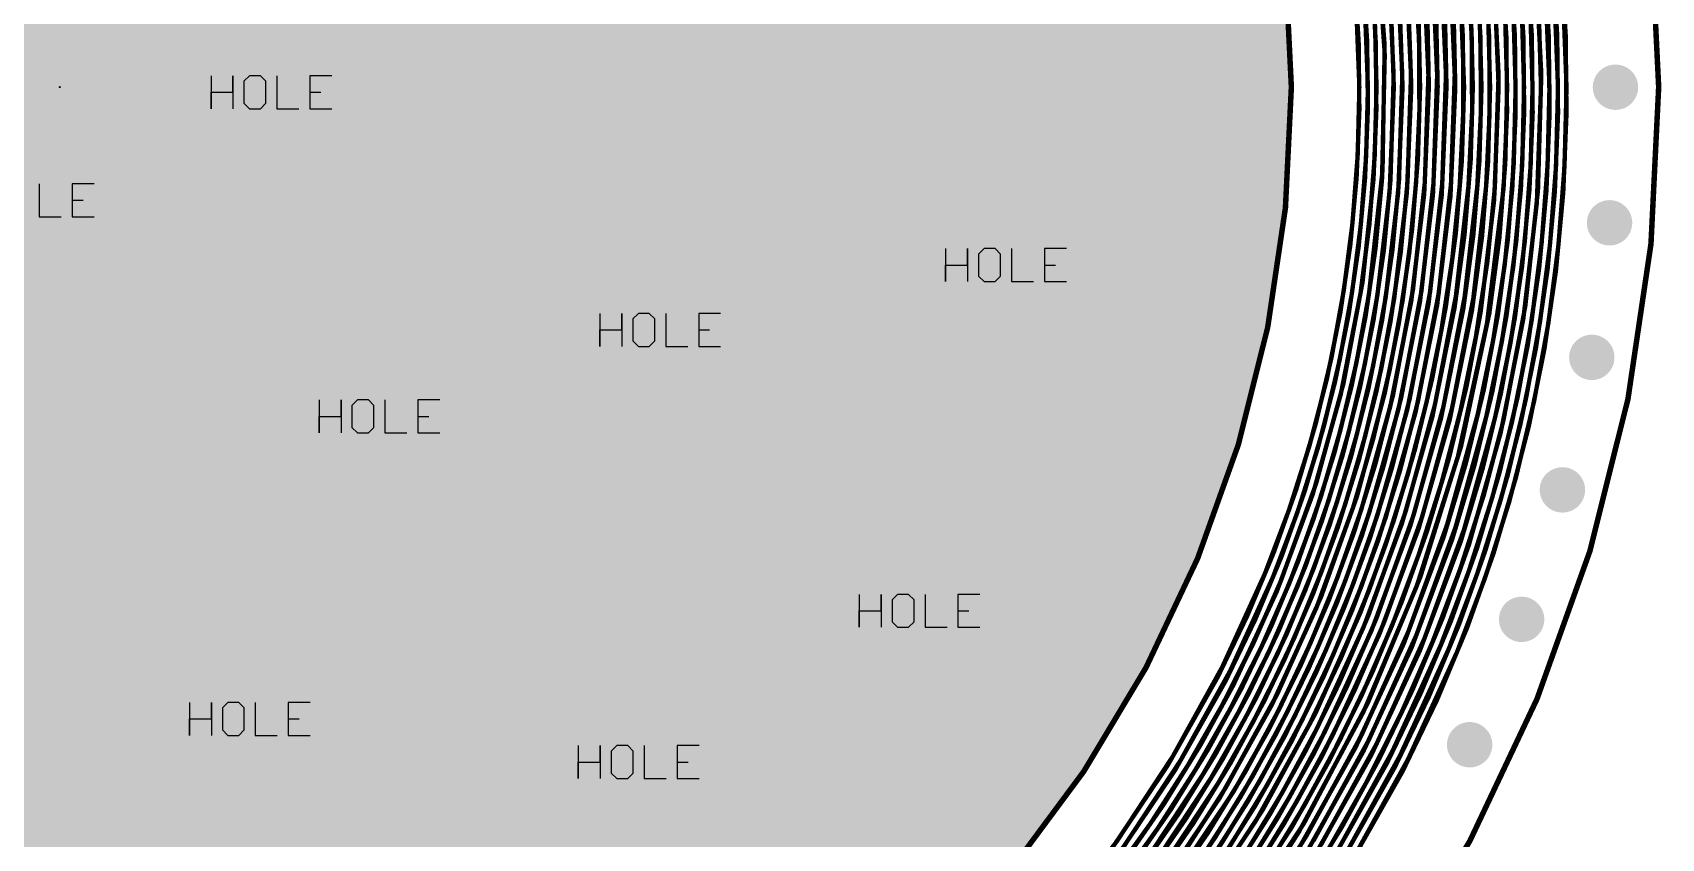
# Model space of a CAD drawing. Header units: millimetres. Extents: x -74 to 74, y -74 to 74.
# Drawn here: x -1.3 to 74.1, y -34.8 to 2.5 of the extents above; entities that cross this region are included whole.
import ezdxf

# ---------------------------------------------------------------- set-up
doc = ezdxf.new("R2010")
doc.units = ezdxf.units.MM
for name, color, linetype in [('BottomLayer', 5, 'Continuous'), ('BottomSolder', 6, 'Continuous'), ('Mechanical1', 6, 'Continuous'), ('MultiLayer', 9, 'Continuous'), ('PadHoleLayer', 156, 'Continuous'), ('TopLayer', 1, 'Continuous'), ('TopSolder', 216, 'Continuous')]:
    doc.layers.add(name, color=color, linetype=linetype)

msp = doc.modelspace()

# ---------------------------------------------------------------- linework, layer by layer
at = {"layer": 'BottomLayer', "const_width": 0.2}
for points in [[(56.533, 23.998, -0.116528), (61.195, -4.284)], [(64.591, 16.099, -0.080555), (66.419, -4.642)], [(60.341, 15.049, -0.077209), (61.982, -4.337)], [(60.736, 15.147, -0.077498), (62.378, -4.363)], [(59.945, 14.951, -0.077011), (61.588, -4.311)], [(68.292, 5.969, -0.080365), (66.816, -15.424)], [(67.902, 5.935, -0.039671), (68.02, -4.757)], [(68.683, 6.004, -0.039076), (68.805, -4.815)], [(69.076, 6.04, -0.03884), (69.195, -4.843)], [(69.47, 6.076, -0.038647), (69.585, -4.871)], [(59.918, 5.239, -0.038823), (60.02, -4.201)], [(60.313, 5.275, -0.038634), (60.411, -4.229)], [(60.71, 5.311, -0.038489), (60.803, -4.257)], [(63.124, 5.528, -0.076932), (61.707, -14.251)], [(63.53, 5.563, -0.077072), (62.091, -14.339)], [(63.937, 5.598, -0.077303), (62.477, -14.426)], [(62.718, 5.493, -0.038451), (62.776, -4.389)], [(64.342, 5.632, -0.077623), (62.865, -14.514)], [(64.747, 5.666, -0.039534), (64.792, -4.525)], [(65.15, 5.7, -0.039873), (65.198, -4.554)], [(65.55, 5.735, -0.040247), (65.605, -4.583)], [(65.946, 5.769, -0.040611), (66.012, -4.612)], [(66.732, 5.835, -0.040727), (66.823, -4.672)], [(67.122, 5.868, -0.040409), (67.225, -4.701)], [(67.512, 5.901, -0.040025), (67.624, -4.729)], [(60.803, -4.257, -0.080655), (56.522, -22.834)], [(60.02, -4.201, -0.04024), (58.638, -13.538)], [(60.411, -4.229, -0.039865), (59.026, -13.628)], [(61.195, -4.284, -0.039227), (59.795, -13.808)], [(61.588, -4.311, -0.038967), (60.178, -13.897)], [(65.198, -4.554, -0.076971), (60.559, -24.472)], [(61.982, -4.337, -0.03875), (60.56, -13.986)], [(65.605, -4.583, -0.077144), (60.926, -24.619)], [(62.378, -4.363, -0.038577), (60.941, -14.075)], [(66.012, -4.612, -0.077408), (61.294, -24.766)], [(62.776, -4.389, -0.038448), (61.324, -14.163)], [(64.792, -4.525, -0.038492), (63.254, -14.602)], [(66.823, -4.672, -0.11656), (57.35, -34.466)], [(66.419, -4.642, -0.039337), (64.83, -14.961)], [(67.225, -4.701, -0.040003), (65.624, -15.145)], [(67.624, -4.729, -0.040385), (66.022, -15.238)], [(68.02, -4.757, -0.040712), (66.419, -15.331)], [(68.805, -4.815, -0.04063), (67.21, -15.516)], [(69.195, -4.843, -0.04027), (67.602, -15.607)], [(69.585, -4.871, -0.039894), (67.99, -15.697)], [(58.638, -13.538, -0.040168), (55.768, -22.527)], [(59.026, -13.628, -0.040545), (56.145, -22.68)], [(61.324, -14.163, -0.080474), (53.961, -32.421)], [(59.795, -13.808, -0.040769), (56.898, -22.987)], [(60.178, -13.897, -0.040484), (57.271, -23.139)], [(60.56, -13.986, -0.040101), (57.643, -23.289)], [(60.941, -14.075, -0.039739), (58.011, -23.439)], [(61.707, -14.251, -0.039129), (58.741, -23.736)], [(62.091, -14.339, -0.038884), (59.105, -23.884)], [(65.624, -15.145, -0.077023), (57.688, -34.667)], [(62.477, -14.426, -0.038683), (59.468, -24.032)], [(62.865, -14.514, -0.038525), (59.831, -24.179)], [(63.254, -14.602, -0.038413), (60.194, -24.326)], [(64.83, -14.961, -0.038422), (61.663, -24.914)], [(66.022, -15.238, -0.077228), (58.027, -34.87)], [(66.419, -15.331, -0.077524), (58.368, -35.073)], [(66.816, -15.424, -0.039445), (63.537, -25.664)], [(67.21, -15.516, -0.039773), (63.916, -25.817)], [(67.602, -15.607, -0.040138), (64.294, -25.971)], [(67.99, -15.697, -0.040517), (64.673, -26.125)], [(55.768, -22.527, -0.077102), (46.035, -38.632)], [(56.145, -22.68, -0.077347), (46.34, -38.886)], [(56.522, -22.834, -0.039278), (52.218, -31.37)], [(56.898, -22.987, -0.039585), (52.567, -31.579)], [(57.271, -23.139, -0.039929), (52.916, -31.789)], [(57.643, -23.289, -0.040308), (53.265, -32)], [(58.011, -23.439, -0.040658), (53.614, -32.21)], [(58.741, -23.736, -0.040688), (54.308, -32.631)], [(59.105, -23.884, -0.040349), (54.653, -32.839)], [(59.468, -24.032, -0.039967), (54.995, -33.045)], [(59.831, -24.179, -0.039618), (55.335, -33.25)], [(60.194, -24.326, -0.080277), (49.751, -41.744)], [(60.559, -24.472, -0.039036), (56.008, -33.657)], [(60.926, -24.619, -0.038807), (56.343, -33.86)], [(61.294, -24.766, -0.038621), (56.678, -34.062)], [(61.663, -24.914, -0.03848), (57.014, -34.264)], [(63.537, -25.664, -0.038459), (58.711, -35.277)], [(63.916, -25.817, -0.076939), (52.774, -44.289)], [(64.294, -25.971, -0.077086), (53.077, -44.542)], [(64.673, -26.125, -0.077324), (53.381, -44.795)], [(52.218, -31.37, -0.038404), (46.645, -39.141)], [(52.567, -31.579, -0.038512), (46.953, -39.397)], [(52.916, -31.789, -0.076993), (40.469, -46.56)], [(53.265, -32, -0.077179), (40.729, -46.858)], [(53.614, -32.21, -0.077457), (40.99, -47.156)], [(53.961, -32.421, -0.039384), (48.193, -40.432)], [(54.308, -32.631, -0.116627), (33.53, -53.668)], [(54.653, -32.839, -0.040061), (48.817, -40.956)], [(54.995, -33.045, -0.040444), (49.129, -41.219)], [(55.335, -33.25, -0.040747), (49.441, -41.482)], [(56.008, -33.657, -0.040581), (50.06, -42.005)], [(56.343, -33.86, -0.040209), (50.367, -42.263)], [(57.014, -34.264, -0.080617), (43.649, -50.209)], [(56.678, -34.062, -0.039838), (50.672, -42.52)], [(57.35, -34.466, -0.039205), (51.275, -43.029)], [(57.688, -34.667, -0.038949), (51.575, -43.282)]]:
    msp.add_lwpolyline(points, format="xyb", dxfattribs=at)
at = {"layer": 'BottomLayer'}
for points, const_width in [([(71.5, -0.006, 1), (72.5, -0.006, 1)], 1), ([(59.97, -4.201, 1), (60.07, -4.201, 1)], 0.1), ([(59.97, -4.201, 1), (60.07, -4.201, 1)], 0.1), ([(60.361, -4.229, 1), (60.461, -4.229, 1)], 0.1), ([(60.361, -4.229, 1), (60.461, -4.229, 1)], 0.1), ([(60.753, -4.257, 1), (60.853, -4.257, 1)], 0.1), ([(60.753, -4.257, 1), (60.853, -4.257, 1)], 0.1), ([(61.145, -4.284, 1), (61.245, -4.284, 1)], 0.1), ([(61.145, -4.284, 1), (61.245, -4.284, 1)], 0.1), ([(61.538, -4.311, 1), (61.638, -4.311, 1)], 0.1), ([(61.538, -4.311, 1), (61.638, -4.311, 1)], 0.1), ([(61.932, -4.337, 1), (62.032, -4.337, 1)], 0.1), ([(61.932, -4.337, 1), (62.032, -4.337, 1)], 0.1), ([(62.328, -4.363, 1), (62.428, -4.363, 1)], 0.1), ([(62.328, -4.363, 1), (62.428, -4.363, 1)], 0.1), ([(62.726, -4.389, 1), (62.826, -4.389, 1)], 0.1), ([(62.726, -4.389, 1), (62.826, -4.389, 1)], 0.1), ([(64.742, -4.525, 1), (64.842, -4.525, 1)], 0.1), ([(64.742, -4.525, 1), (64.842, -4.525, 1)], 0.1), ([(65.148, -4.554, 1), (65.248, -4.554, 1)], 0.1), ([(65.148, -4.554, 1), (65.248, -4.554, 1)], 0.1), ([(65.555, -4.583, 1), (65.655, -4.583, 1)], 0.1), ([(65.555, -4.583, 1), (65.655, -4.583, 1)], 0.1), ([(65.962, -4.612, 1), (66.062, -4.612, 1)], 0.1), ([(65.962, -4.612, 1), (66.062, -4.612, 1)], 0.1), ([(66.369, -4.642, 1), (66.469, -4.642, 1)], 0.1), ([(66.369, -4.642, 1), (66.469, -4.642, 1)], 0.1), ([(66.773, -4.672, 1), (66.873, -4.672, 1)], 0.1), ([(66.773, -4.672, 1), (66.873, -4.672, 1)], 0.1), ([(67.175, -4.701, 1), (67.275, -4.701, 1)], 0.1), ([(67.175, -4.701, 1), (67.275, -4.701, 1)], 0.1), ([(67.574, -4.729, 1), (67.674, -4.729, 1)], 0.1), ([(67.574, -4.729, 1), (67.674, -4.729, 1)], 0.1), ([(67.97, -4.757, 1), (68.07, -4.757, 1)], 0.1), ([(67.97, -4.757, 1), (68.07, -4.757, 1)], 0.1), ([(68.755, -4.815, 1), (68.855, -4.815, 1)], 0.1), ([(68.755, -4.815, 1), (68.855, -4.815, 1)], 0.1), ([(69.145, -4.843, 1), (69.245, -4.843, 1)], 0.1), ([(69.145, -4.843, 1), (69.245, -4.843, 1)], 0.1), ([(69.535, -4.871, 1), (69.635, -4.871, 1)], 0.1), ([(69.535, -4.871, 1), (69.635, -4.871, 1)], 0.1), ([(71.226, -6.281, 1), (72.226, -6.281, 1)], 1), ([(70.405, -12.508, 1), (71.405, -12.508, 1)], 1), ([(58.588, -13.538, 1), (58.688, -13.538, 1)], 0.1), ([(58.588, -13.538, 1), (58.688, -13.538, 1)], 0.1), ([(58.976, -13.628, 1), (59.076, -13.628, 1)], 0.1), ([(58.976, -13.628, 1), (59.076, -13.628, 1)], 0.1), ([(59.745, -13.808, 1), (59.845, -13.808, 1)], 0.1), ([(59.745, -13.808, 1), (59.845, -13.808, 1)], 0.1), ([(60.128, -13.897, 1), (60.228, -13.897, 1)], 0.1), ([(60.128, -13.897, 1), (60.228, -13.897, 1)], 0.1), ([(60.51, -13.986, 1), (60.61, -13.986, 1)], 0.1), ([(60.51, -13.986, 1), (60.61, -13.986, 1)], 0.1), ([(60.891, -14.075, 1), (60.991, -14.075, 1)], 0.1), ([(60.891, -14.075, 1), (60.991, -14.075, 1)], 0.1), ([(61.274, -14.163, 1), (61.374, -14.163, 1)], 0.1), ([(61.274, -14.163, 1), (61.374, -14.163, 1)], 0.1), ([(61.657, -14.251, 1), (61.757, -14.251, 1)], 0.1), ([(61.657, -14.251, 1), (61.757, -14.251, 1)], 0.1), ([(62.041, -14.339, 1), (62.141, -14.339, 1)], 0.1), ([(62.041, -14.339, 1), (62.141, -14.339, 1)], 0.1), ([(62.427, -14.426, 1), (62.527, -14.426, 1)], 0.1), ([(62.427, -14.426, 1), (62.527, -14.426, 1)], 0.1), ([(62.815, -14.514, 1), (62.915, -14.514, 1)], 0.1), ([(62.815, -14.514, 1), (62.915, -14.514, 1)], 0.1), ([(63.204, -14.602, 1), (63.304, -14.602, 1)], 0.1), ([(63.204, -14.602, 1), (63.304, -14.602, 1)], 0.1), ([(64.78, -14.961, 1), (64.88, -14.961, 1)], 0.1), ([(64.78, -14.961, 1), (64.88, -14.961, 1)], 0.1), ([(65.574, -15.145, 1), (65.674, -15.145, 1)], 0.1), ([(65.574, -15.145, 1), (65.674, -15.145, 1)], 0.1), ([(65.972, -15.238, 1), (66.072, -15.238, 1)], 0.1), ([(65.972, -15.238, 1), (66.072, -15.238, 1)], 0.1), ([(66.369, -15.331, 1), (66.469, -15.331, 1)], 0.1), ([(66.369, -15.331, 1), (66.469, -15.331, 1)], 0.1), ([(66.766, -15.424, 1), (66.866, -15.424, 1)], 0.1), ([(66.766, -15.424, 1), (66.866, -15.424, 1)], 0.1), ([(67.16, -15.516, 1), (67.26, -15.516, 1)], 0.1), ([(67.16, -15.516, 1), (67.26, -15.516, 1)], 0.1), ([(67.552, -15.607, 1), (67.652, -15.607, 1)], 0.1), ([(67.552, -15.607, 1), (67.652, -15.607, 1)], 0.1), ([(67.94, -15.697, 1), (68.04, -15.697, 1)], 0.1), ([(67.94, -15.697, 1), (68.04, -15.697, 1)], 0.1), ([(69.045, -18.64, 1), (70.045, -18.64, 1)], 1), ([(55.718, -22.527, 1), (55.818, -22.527, 1)], 0.1), ([(55.718, -22.527, 1), (55.818, -22.527, 1)], 0.1), ([(56.095, -22.68, 1), (56.195, -22.68, 1)], 0.1), ([(56.095, -22.68, 1), (56.195, -22.68, 1)], 0.1), ([(56.472, -22.834, 1), (56.572, -22.834, 1)], 0.1), ([(56.472, -22.834, 1), (56.572, -22.834, 1)], 0.1), ([(56.848, -22.987, 1), (56.948, -22.987, 1)], 0.1), ([(56.848, -22.987, 1), (56.948, -22.987, 1)], 0.1), ([(57.221, -23.139, 1), (57.321, -23.139, 1)], 0.1), ([(57.221, -23.139, 1), (57.321, -23.139, 1)], 0.1), ([(57.593, -23.289, 1), (57.693, -23.289, 1)], 0.1), ([(57.593, -23.289, 1), (57.693, -23.289, 1)], 0.1), ([(57.961, -23.439, 1), (58.061, -23.439, 1)], 0.1), ([(57.961, -23.439, 1), (58.061, -23.439, 1)], 0.1), ([(58.691, -23.736, 1), (58.791, -23.736, 1)], 0.1), ([(58.691, -23.736, 1), (58.791, -23.736, 1)], 0.1), ([(59.055, -23.884, 1), (59.155, -23.884, 1)], 0.1), ([(59.055, -23.884, 1), (59.155, -23.884, 1)], 0.1), ([(59.418, -24.032, 1), (59.518, -24.032, 1)], 0.1), ([(59.418, -24.032, 1), (59.518, -24.032, 1)], 0.1), ([(59.781, -24.179, 1), (59.881, -24.179, 1)], 0.1), ([(59.781, -24.179, 1), (59.881, -24.179, 1)], 0.1), ([(67.156, -24.631, 1), (68.156, -24.631, 1)], 1), ([(60.144, -24.326, 1), (60.244, -24.326, 1)], 0.1), ([(60.144, -24.326, 1), (60.244, -24.326, 1)], 0.1), ([(60.509, -24.472, 1), (60.609, -24.472, 1)], 0.1), ([(60.509, -24.472, 1), (60.609, -24.472, 1)], 0.1), ([(60.876, -24.619, 1), (60.976, -24.619, 1)], 0.1), ([(60.876, -24.619, 1), (60.976, -24.619, 1)], 0.1), ([(61.244, -24.766, 1), (61.344, -24.766, 1)], 0.1), ([(61.244, -24.766, 1), (61.344, -24.766, 1)], 0.1), ([(61.613, -24.914, 1), (61.713, -24.914, 1)], 0.1), ([(61.613, -24.914, 1), (61.713, -24.914, 1)], 0.1), ([(63.487, -25.664, 1), (63.587, -25.664, 1)], 0.1), ([(63.487, -25.664, 1), (63.587, -25.664, 1)], 0.1), ([(63.866, -25.817, 1), (63.966, -25.817, 1)], 0.1), ([(63.866, -25.817, 1), (63.966, -25.817, 1)], 0.1), ([(64.244, -25.971, 1), (64.344, -25.971, 1)], 0.1), ([(64.244, -25.971, 1), (64.344, -25.971, 1)], 0.1), ([(64.623, -26.125, 1), (64.723, -26.125, 1)], 0.1), ([(64.623, -26.125, 1), (64.723, -26.125, 1)], 0.1), ([(64.752, -30.434, 1), (65.752, -30.434, 1)], 1), ([(52.168, -31.37, 1), (52.268, -31.37, 1)], 0.1), ([(52.168, -31.37, 1), (52.268, -31.37, 1)], 0.1), ([(52.517, -31.579, 1), (52.617, -31.579, 1)], 0.1), ([(52.517, -31.579, 1), (52.617, -31.579, 1)], 0.1), ([(52.866, -31.789, 1), (52.966, -31.789, 1)], 0.1), ([(52.866, -31.789, 1), (52.966, -31.789, 1)], 0.1), ([(53.215, -32, 1), (53.315, -32, 1)], 0.1), ([(53.215, -32, 1), (53.315, -32, 1)], 0.1), ([(53.564, -32.21, 1), (53.664, -32.21, 1)], 0.1), ([(53.564, -32.21, 1), (53.664, -32.21, 1)], 0.1), ([(53.911, -32.421, 1), (54.011, -32.421, 1)], 0.1), ([(53.911, -32.421, 1), (54.011, -32.421, 1)], 0.1), ([(54.258, -32.631, 1), (54.358, -32.631, 1)], 0.1), ([(54.258, -32.631, 1), (54.358, -32.631, 1)], 0.1), ([(54.603, -32.839, 1), (54.703, -32.839, 1)], 0.1), ([(54.603, -32.839, 1), (54.703, -32.839, 1)], 0.1), ([(54.945, -33.045, 1), (55.045, -33.045, 1)], 0.1), ([(54.945, -33.045, 1), (55.045, -33.045, 1)], 0.1), ([(55.285, -33.25, 1), (55.385, -33.25, 1)], 0.1), ([(55.285, -33.25, 1), (55.385, -33.25, 1)], 0.1), ([(55.958, -33.657, 1), (56.058, -33.657, 1)], 0.1), ([(55.958, -33.657, 1), (56.058, -33.657, 1)], 0.1), ([(56.293, -33.86, 1), (56.393, -33.86, 1)], 0.1), ([(56.293, -33.86, 1), (56.393, -33.86, 1)], 0.1), ([(56.628, -34.062, 1), (56.728, -34.062, 1)], 0.1), ([(56.628, -34.062, 1), (56.728, -34.062, 1)], 0.1), ([(56.964, -34.264, 1), (57.064, -34.264, 1)], 0.1), ([(56.964, -34.264, 1), (57.064, -34.264, 1)], 0.1), ([(57.3, -34.466, 1), (57.4, -34.466, 1)], 0.1), ([(57.3, -34.466, 1), (57.4, -34.466, 1)], 0.1), ([(57.638, -34.667, 1), (57.738, -34.667, 1)], 0.1), ([(57.638, -34.667, 1), (57.738, -34.667, 1)], 0.1)]:
    msp.add_lwpolyline(points, format="xyb", close=True, dxfattribs=dict(at, const_width=const_width))
at = {"layer": 'BottomSolder'}
for points, const_width in [([(71.475, -0.006, 1), (72.525, -0.006, 1)], 1.05), ([(-0.025, 0, 1), (0.025, 0, 1)], 0.05), ([(71.201, -6.281, 1), (72.251, -6.281, 1)], 1.05), ([(70.38, -12.508, 1), (71.43, -12.508, 1)], 1.05), ([(69.02, -18.64, 1), (70.07, -18.64, 1)], 1.05), ([(67.131, -24.631, 1), (68.181, -24.631, 1)], 1.05), ([(64.727, -30.434, 1), (65.777, -30.434, 1)], 1.05)]:
    msp.add_lwpolyline(points, format="xyb", close=True, dxfattribs=dict(at, const_width=const_width))
at = {"layer": 'Mechanical1'}
for p, q in [((7, 0.524), (7, -1)), ((8.016, -0.238), (8.016, 0.524)), ((8.016, 0.524), (8.016, -1)), ((8.777, 0.524), (8.524, 0.27)), ((8.524, 0.27), (8.524, -0.746)), ((9.285, 0.524), (8.777, 0.524)), ((9.539, 0.27), (9.285, 0.524)), ((9.539, -0.746), (9.539, 0.27)), ((10.047, 0.524), (10.047, -1)), ((12.586, 0.524), (11.571, 0.524)), ((11.571, 0.524), (11.571, -1)), ((7, -1), (7, -0.238)), ((7, -0.238), (8.016, -0.238)), ((8.524, -0.746), (8.777, -1)), ((9.285, -1), (9.539, -0.746)), ((11.571, -0.238), (12.078, -0.238)), ((8.777, -1), (9.285, -1)), ((10.047, -1), (11.063, -1)), ((11.571, -1), (12.586, -1)), ((-0.953, -4.476), (-0.953, -6)), ((1.586, -4.476), (0.571, -4.476)), ((0.571, -4.476), (0.571, -6)), ((0.571, -5.238), (1.078, -5.238)), ((-0.953, -6), (0.063, -6)), ((0.571, -6), (1.586, -6)), ((41, -7.476), (41, -9)), ((42.016, -8.238), (42.016, -7.476)), ((42.016, -7.476), (42.016, -9)), ((42.777, -7.476), (42.524, -7.73)), ((43.285, -7.476), (42.777, -7.476)), ((43.539, -7.73), (43.285, -7.476)), ((44.047, -7.476), (44.047, -9)), ((46.586, -7.476), (45.571, -7.476)), ((45.571, -7.476), (45.571, -9)), ((41, -9), (41, -8.238)), ((41, -8.238), (42.016, -8.238)), ((42.524, -7.73), (42.524, -8.746)), ((43.539, -8.746), (43.539, -7.73)), ((45.571, -8.238), (46.078, -8.238)), ((42.524, -8.746), (42.777, -9)), ((42.777, -9), (43.285, -9)), ((43.285, -9), (43.539, -8.746)), ((44.047, -9), (45.063, -9)), ((45.571, -9), (46.586, -9)), ((25, -10.476), (25, -12)), ((26.016, -11.238), (26.016, -10.476)), ((26.016, -10.476), (26.016, -12)), ((26.777, -10.476), (26.524, -10.73)), ((27.285, -10.476), (26.777, -10.476)), ((27.539, -10.73), (27.285, -10.476)), ((28.047, -10.476), (28.047, -12)), ((30.586, -10.476), (29.571, -10.476)), ((29.571, -10.476), (29.571, -12)), ((25, -12), (25, -11.238)), ((25, -11.238), (26.016, -11.238)), ((26.524, -10.73), (26.524, -11.746)), ((27.539, -11.746), (27.539, -10.73)), ((29.571, -11.238), (30.078, -11.238)), ((26.524, -11.746), (26.777, -12)), ((26.777, -12), (27.285, -12)), ((27.285, -12), (27.539, -11.746)), ((28.047, -12), (29.063, -12)), ((29.571, -12), (30.586, -12)), ((12, -14.476), (12, -16)), ((13.016, -15.238), (13.016, -14.476)), ((13.016, -14.476), (13.016, -16)), ((13.777, -14.476), (13.524, -14.73)), ((13.524, -14.73), (13.524, -15.746)), ((14.285, -14.476), (13.777, -14.476)), ((14.539, -14.73), (14.285, -14.476)), ((14.539, -15.746), (14.539, -14.73)), ((15.047, -14.476), (15.047, -16)), ((17.586, -14.476), (16.571, -14.476)), ((16.571, -14.476), (16.571, -16)), ((12, -16), (12, -15.238)), ((12, -15.238), (13.016, -15.238)), ((13.524, -15.746), (13.777, -16)), ((14.285, -16), (14.539, -15.746)), ((16.571, -15.238), (17.078, -15.238)), ((13.777, -16), (14.285, -16)), ((15.047, -16), (16.063, -16)), ((16.571, -16), (17.586, -16)), ((37, -23.476), (37, -25)), ((38.016, -24.238), (38.016, -23.476)), ((38.016, -23.476), (38.016, -25)), ((38.777, -23.476), (38.524, -23.73)), ((38.524, -23.73), (38.524, -24.746)), ((39.285, -23.476), (38.777, -23.476)), ((39.539, -23.73), (39.285, -23.476)), ((39.539, -24.746), (39.539, -23.73)), ((40.047, -23.476), (40.047, -25)), ((42.586, -23.476), (41.571, -23.476)), ((41.571, -23.476), (41.571, -25)), ((37, -25), (37, -24.238)), ((37, -24.238), (38.016, -24.238)), ((38.524, -24.746), (38.777, -25)), ((39.285, -25), (39.539, -24.746)), ((41.571, -24.238), (42.078, -24.238)), ((38.777, -25), (39.285, -25)), ((40.047, -25), (41.063, -25)), ((41.571, -25), (42.586, -25)), ((6, -28.476), (6, -30)), ((7.016, -29.238), (7.016, -28.476)), ((7.016, -28.476), (7.016, -30)), ((7.777, -28.476), (7.524, -28.73)), ((8.285, -28.476), (7.777, -28.476)), ((8.539, -28.73), (8.285, -28.476)), ((9.047, -28.476), (9.047, -30)), ((11.586, -28.476), (10.571, -28.476)), ((10.571, -28.476), (10.571, -30)), ((6, -30), (6, -29.238)), ((6, -29.238), (7.016, -29.238)), ((7.524, -28.73), (7.524, -29.746)), ((8.539, -29.746), (8.539, -28.73)), ((10.571, -29.238), (11.078, -29.238)), ((7.524, -29.746), (7.777, -30)), ((7.777, -30), (8.285, -30)), ((8.285, -30), (8.539, -29.746)), ((9.047, -30), (10.063, -30)), ((10.571, -30), (11.586, -30)), ((24, -30.476), (24, -32)), ((25.016, -31.238), (25.016, -30.476)), ((25.016, -30.476), (25.016, -32)), ((25.777, -30.476), (25.524, -30.73)), ((25.524, -30.73), (25.524, -31.746)), ((26.285, -30.476), (25.777, -30.476)), ((26.539, -30.73), (26.285, -30.476)), ((26.539, -31.746), (26.539, -30.73)), ((27.047, -30.476), (27.047, -32)), ((29.586, -30.476), (28.571, -30.476)), ((28.571, -30.476), (28.571, -32)), ((24, -32), (24, -31.238)), ((24, -31.238), (25.016, -31.238)), ((28.571, -31.238), (29.078, -31.238)), ((25.524, -31.746), (25.777, -32)), ((25.777, -32), (26.285, -32)), ((26.285, -32), (26.539, -31.746)), ((27.047, -32), (28.063, -32)), ((28.571, -32), (29.586, -32))]:
    msp.add_line(p, q, dxfattribs=at)
for points, const_width in [([(74, 0, 1), (-74, 0, 1)], 0.254), ([(57, 0, 1), (-57, 0, 1)], 0.254), ([(56.937, 0, 1), (57.064, 0, 1)], 0.127), ([(73.936, 0, 1), (74.063, 0, 1)], 0.127)]:
    msp.add_lwpolyline(points, format="xyb", close=True, dxfattribs=dict(at, const_width=const_width))
at = {"layer": 'MultiLayer', "const_width": 1}
for points in [[(71.5, -0.006, 1), (72.5, -0.006, 1)], [(71.226, -6.281, 1), (72.226, -6.281, 1)], [(70.405, -12.508, 1), (71.405, -12.508, 1)], [(69.045, -18.64, 1), (70.045, -18.64, 1)], [(67.156, -24.631, 1), (68.156, -24.631, 1)], [(64.752, -30.434, 1), (65.752, -30.434, 1)]]:
    msp.add_lwpolyline(points, format="xyb", close=True, dxfattribs=at)
at = {"layer": 'PadHoleLayer'}
for points, const_width in [([(-28.5, 0, 1), (28.5, 0, 1)], 57), ([(71.75, -0.006, 1), (72.25, -0.006, 1)], 0.5), ([(71.476, -6.281, 1), (71.976, -6.281, 1)], 0.5), ([(70.655, -12.508, 1), (71.155, -12.508, 1)], 0.5), ([(69.295, -18.64, 1), (69.795, -18.64, 1)], 0.5), ([(67.406, -24.631, 1), (67.906, -24.631, 1)], 0.5), ([(65.002, -30.434, 1), (65.502, -30.434, 1)], 0.5)]:
    msp.add_lwpolyline(points, format="xyb", close=True, dxfattribs=dict(at, const_width=const_width))
at = {"layer": 'TopLayer', "const_width": 0.2}
for points in [[(65.606, 21.323, -0.076953), (68.945, -0.005)], [(65.995, 21.448, -0.077111), (69.339, -0.004)], [(66.384, 21.574, -0.07736), (69.735, -0.002)], [(61.795, 20.073, -0.080205), (64.995, 0.001)], [(58.41, 18.98, -0.116528), (60.589, -9.601)], [(57.249, 18.606, -0.077128), (60.147, -0.003)], [(57.637, 18.731, -0.077384), (60.543, -0.002)], [(66.135, 10.47, -0.039171), (66.986, -0.003)], [(66.524, 10.532, -0.03892), (67.378, -0.004)], [(66.914, 10.595, -0.038711), (67.769, -0.005)], [(67.306, 10.659, -0.038547), (68.161, -0.006)], [(67.7, 10.723, -0.038427), (68.552, -0.006)], [(61.423, 9.733, -0.077209), (61.368, -9.723)], [(61.825, 9.795, -0.077498), (61.761, -9.783)], [(62.227, 9.858, -0.039422), (62.958, 0.005)], [(62.627, 9.92, -0.039747), (63.365, 0.005)], [(63.024, 9.982, -0.040108), (63.773, 0.005)], [(63.419, 10.044, -0.04049), (64.181, 0.004)], [(63.81, 10.105, -0.040772), (64.588, 0.003)], [(64.587, 10.226, -0.040539), (65.399, 0)], [(64.974, 10.286, -0.040161), (65.8, 0)], [(65.361, 10.347, -0.039794), (66.198, -0.001)], [(65.748, 10.408, -0.080555), (65.761, -10.413)], [(60.215, 9.542, -0.038415), (60.942, 0)], [(61.02, 9.67, -0.077011), (60.978, -9.662)], [(60.147, -0.003, -0.038823), (59.426, -9.416)], [(60.543, -0.002, -0.038634), (59.813, -9.478)], [(60.942, 0, -0.038489), (60.2, -9.54)], [(63.365, 0.005, -0.076932), (60.23, -19.575)], [(63.773, 0.005, -0.077072), (60.605, -19.696)], [(64.181, 0.004, -0.077303), (60.982, -19.817)], [(64.588, 0.003, -0.077623), (61.36, -19.938)], [(62.958, 0.005, -0.038451), (62.155, -9.844)], [(64.995, 0.001, -0.039534), (64.151, -10.155)], [(65.399, 0, -0.039873), (64.553, -10.219)], [(65.8, 0, -0.040247), (64.956, -10.283)], [(68.552, -0.006, -0.080365), (65.217, -21.188)], [(66.198, -0.001, -0.040611), (65.359, -10.348)], [(66.986, -0.003, -0.040727), (66.162, -10.478)], [(67.378, -0.004, -0.040409), (66.56, -10.542)], [(67.769, -0.005, -0.040025), (66.955, -10.605)], [(68.161, -0.006, -0.039671), (67.347, -10.668)], [(68.945, -0.005, -0.039076), (68.123, -10.793)], [(69.339, -0.004, -0.03884), (68.51, -10.856)], [(69.735, -0.002, -0.038647), (68.896, -10.918)], [(60.2, -9.54, -0.080655), (54.317, -27.673)], [(59.426, -9.416, -0.04024), (57.235, -18.597)], [(59.813, -9.478, -0.039865), (57.614, -18.72)], [(60.589, -9.601, -0.039227), (58.364, -18.966)], [(60.978, -9.662, -0.038967), (58.738, -19.089)], [(61.368, -9.723, -0.03875), (59.11, -19.211)], [(61.761, -9.783, -0.038577), (59.483, -19.333)], [(62.155, -9.844, -0.038448), (59.856, -19.454)], [(66.162, -10.478, -0.11656), (54.128, -39.333)], [(64.553, -10.219, -0.076971), (58.196, -29.657)], [(64.956, -10.283, -0.077144), (58.548, -29.836)], [(65.359, -10.348, -0.077408), (58.902, -30.014)], [(64.151, -10.155, -0.038492), (61.741, -20.06)], [(65.761, -10.413, -0.039337), (63.279, -20.555)], [(66.56, -10.542, -0.040003), (64.055, -20.807)], [(66.955, -10.605, -0.040385), (64.443, -20.934)], [(67.347, -10.668, -0.040712), (64.83, -21.061)], [(68.123, -10.793, -0.04063), (65.602, -21.315)], [(68.51, -10.856, -0.04027), (65.984, -21.44)], [(68.896, -10.918, -0.039894), (66.363, -21.563)], [(57.235, -18.597, -0.040168), (53.592, -27.302)], [(57.614, -18.72, -0.040545), (53.955, -27.487)], [(59.856, -19.454, -0.080474), (50.93, -37.001)], [(58.364, -18.966, -0.040769), (54.678, -27.858)], [(58.738, -19.089, -0.040484), (55.037, -28.042)], [(59.11, -19.211, -0.040101), (55.394, -28.225)], [(59.483, -19.333, -0.039739), (55.748, -28.406)], [(60.23, -19.575, -0.039129), (56.449, -28.766)], [(60.605, -19.696, -0.038884), (56.798, -28.945)], [(60.982, -19.817, -0.038683), (57.147, -29.123)], [(61.36, -19.938, -0.038525), (57.496, -29.302)], [(61.741, -20.06, -0.038413), (57.845, -29.479)], [(64.055, -20.807, -0.077023), (54.447, -39.563)], [(64.443, -20.934, -0.077228), (54.768, -39.795)], [(64.83, -21.061, -0.077524), (55.09, -40.027)], [(63.279, -20.555, -0.038422), (59.257, -30.193)], [(65.217, -21.188, -0.039445), (61.059, -31.104)], [(65.602, -21.315, -0.039773), (61.422, -31.29)], [(65.984, -21.44, -0.040138), (61.786, -31.476)], [(66.363, -21.563, -0.040517), (62.15, -31.662)], [(53.592, -27.302, -0.077102), (42.493, -42.498)], [(53.955, -27.487, -0.077347), (42.774, -42.777)], [(54.317, -27.673, -0.039278), (49.285, -35.801)], [(54.678, -27.858, -0.039585), (49.614, -36.04)], [(55.037, -28.042, -0.039929), (49.944, -36.28)], [(55.394, -28.225, -0.040308), (50.273, -36.52)], [(55.748, -28.406, -0.040658), (50.602, -36.761)], [(57.845, -29.479, -0.080277), (45.923, -45.921)], [(56.449, -28.766, -0.040688), (51.257, -37.24)], [(56.798, -28.945, -0.040349), (51.583, -37.477)], [(57.147, -29.123, -0.039967), (51.906, -37.712)], [(57.496, -29.302, -0.039618), (52.226, -37.946)], [(58.196, -29.657, -0.039036), (52.861, -38.41)], [(58.548, -29.836, -0.038807), (53.178, -38.642)], [(58.902, -30.014, -0.038621), (53.494, -38.872)], [(59.257, -30.193, -0.03848), (53.811, -39.102)], [(61.422, -31.29, -0.076939), (48.713, -48.72)], [(61.786, -31.476, -0.077086), (48.993, -48.998)], [(62.15, -31.662, -0.077324), (49.273, -49.277)], [(61.059, -31.104, -0.038459), (55.413, -40.26)]]:
    msp.add_lwpolyline(points, format="xyb", dxfattribs=at)
at = {"layer": 'TopLayer'}
for points, const_width in [([(71.5, -0.006, 1), (72.5, -0.006, 1)], 1), ([(60.097, -0.003, 1), (60.197, -0.003, 1)], 0.1), ([(60.097, -0.003, 1), (60.197, -0.003, 1)], 0.1), ([(60.493, -0.002, 1), (60.593, -0.002, 1)], 0.1), ([(60.493, -0.002, 1), (60.593, -0.002, 1)], 0.1), ([(60.892, 0, 1), (60.992, 0, 1)], 0.1), ([(60.892, 0, 1), (60.992, 0, 1)], 0.1), ([(62.908, 0.005, 1), (63.008, 0.005, 1)], 0.1), ([(62.908, 0.005, 1), (63.008, 0.005, 1)], 0.1), ([(63.315, 0.005, 1), (63.415, 0.005, 1)], 0.1), ([(63.315, 0.005, 1), (63.415, 0.005, 1)], 0.1), ([(63.723, 0.005, 1), (63.823, 0.005, 1)], 0.1), ([(63.723, 0.005, 1), (63.823, 0.005, 1)], 0.1), ([(64.131, 0.004, 1), (64.231, 0.004, 1)], 0.1), ([(64.131, 0.004, 1), (64.231, 0.004, 1)], 0.1), ([(64.538, 0.003, 1), (64.638, 0.003, 1)], 0.1), ([(64.538, 0.003, 1), (64.638, 0.003, 1)], 0.1), ([(64.945, 0.001, 1), (65.045, 0.001, 1)], 0.1), ([(64.945, 0.001, 1), (65.045, 0.001, 1)], 0.1), ([(65.349, 0, 1), (65.449, 0, 1)], 0.1), ([(65.349, 0, 1), (65.449, 0, 1)], 0.1), ([(65.75, 0, 1), (65.85, 0, 1)], 0.1), ([(65.75, 0, 1), (65.85, 0, 1)], 0.1), ([(66.148, -0.001, 1), (66.248, -0.001, 1)], 0.1), ([(66.148, -0.001, 1), (66.248, -0.001, 1)], 0.1), ([(66.936, -0.003, 1), (67.036, -0.003, 1)], 0.1), ([(66.936, -0.003, 1), (67.036, -0.003, 1)], 0.1), ([(67.328, -0.004, 1), (67.428, -0.004, 1)], 0.1), ([(67.328, -0.004, 1), (67.428, -0.004, 1)], 0.1), ([(67.719, -0.005, 1), (67.819, -0.005, 1)], 0.1), ([(67.719, -0.005, 1), (67.819, -0.005, 1)], 0.1), ([(68.111, -0.006, 1), (68.211, -0.006, 1)], 0.1), ([(68.111, -0.006, 1), (68.211, -0.006, 1)], 0.1), ([(68.502, -0.006, 1), (68.602, -0.006, 1)], 0.1), ([(68.502, -0.006, 1), (68.602, -0.006, 1)], 0.1), ([(68.895, -0.005, 1), (68.995, -0.005, 1)], 0.1), ([(68.895, -0.005, 1), (68.995, -0.005, 1)], 0.1), ([(69.289, -0.004, 1), (69.389, -0.004, 1)], 0.1), ([(69.289, -0.004, 1), (69.389, -0.004, 1)], 0.1), ([(69.685, -0.002, 1), (69.785, -0.002, 1)], 0.1), ([(69.685, -0.002, 1), (69.785, -0.002, 1)], 0.1), ([(71.226, -6.281, 1), (72.226, -6.281, 1)], 1), ([(59.376, -9.416, 1), (59.476, -9.416, 1)], 0.1), ([(59.376, -9.416, 1), (59.476, -9.416, 1)], 0.1), ([(59.763, -9.478, 1), (59.863, -9.478, 1)], 0.1), ([(59.763, -9.478, 1), (59.863, -9.478, 1)], 0.1), ([(60.15, -9.54, 1), (60.25, -9.54, 1)], 0.1), ([(60.15, -9.54, 1), (60.25, -9.54, 1)], 0.1), ([(60.539, -9.601, 1), (60.639, -9.601, 1)], 0.1), ([(60.539, -9.601, 1), (60.639, -9.601, 1)], 0.1), ([(60.928, -9.662, 1), (61.028, -9.662, 1)], 0.1), ([(60.928, -9.662, 1), (61.028, -9.662, 1)], 0.1), ([(61.318, -9.723, 1), (61.418, -9.723, 1)], 0.1), ([(61.318, -9.723, 1), (61.418, -9.723, 1)], 0.1), ([(61.711, -9.783, 1), (61.811, -9.783, 1)], 0.1), ([(61.711, -9.783, 1), (61.811, -9.783, 1)], 0.1), ([(62.105, -9.844, 1), (62.205, -9.844, 1)], 0.1), ([(62.105, -9.844, 1), (62.205, -9.844, 1)], 0.1), ([(64.101, -10.155, 1), (64.201, -10.155, 1)], 0.1), ([(64.101, -10.155, 1), (64.201, -10.155, 1)], 0.1), ([(64.503, -10.219, 1), (64.603, -10.219, 1)], 0.1), ([(64.503, -10.219, 1), (64.603, -10.219, 1)], 0.1), ([(64.906, -10.283, 1), (65.006, -10.283, 1)], 0.1), ([(64.906, -10.283, 1), (65.006, -10.283, 1)], 0.1), ([(65.309, -10.348, 1), (65.409, -10.348, 1)], 0.1), ([(65.309, -10.348, 1), (65.409, -10.348, 1)], 0.1), ([(65.711, -10.413, 1), (65.811, -10.413, 1)], 0.1), ([(65.711, -10.413, 1), (65.811, -10.413, 1)], 0.1), ([(66.112, -10.478, 1), (66.212, -10.478, 1)], 0.1), ([(66.112, -10.478, 1), (66.212, -10.478, 1)], 0.1), ([(66.51, -10.542, 1), (66.61, -10.542, 1)], 0.1), ([(66.51, -10.542, 1), (66.61, -10.542, 1)], 0.1), ([(66.905, -10.605, 1), (67.005, -10.605, 1)], 0.1), ([(66.905, -10.605, 1), (67.005, -10.605, 1)], 0.1), ([(67.297, -10.668, 1), (67.397, -10.668, 1)], 0.1), ([(67.297, -10.668, 1), (67.397, -10.668, 1)], 0.1), ([(68.073, -10.793, 1), (68.173, -10.793, 1)], 0.1), ([(68.073, -10.793, 1), (68.173, -10.793, 1)], 0.1), ([(68.46, -10.856, 1), (68.56, -10.856, 1)], 0.1), ([(68.46, -10.856, 1), (68.56, -10.856, 1)], 0.1), ([(68.846, -10.918, 1), (68.946, -10.918, 1)], 0.1), ([(68.846, -10.918, 1), (68.946, -10.918, 1)], 0.1), ([(70.405, -12.508, 1), (71.405, -12.508, 1)], 1), ([(69.045, -18.64, 1), (70.045, -18.64, 1)], 1), ([(57.185, -18.597, 1), (57.285, -18.597, 1)], 0.1), ([(57.185, -18.597, 1), (57.285, -18.597, 1)], 0.1), ([(57.564, -18.72, 1), (57.664, -18.72, 1)], 0.1), ([(57.564, -18.72, 1), (57.664, -18.72, 1)], 0.1), ([(58.314, -18.966, 1), (58.414, -18.966, 1)], 0.1), ([(58.314, -18.966, 1), (58.414, -18.966, 1)], 0.1), ([(58.688, -19.089, 1), (58.788, -19.089, 1)], 0.1), ([(58.688, -19.089, 1), (58.788, -19.089, 1)], 0.1), ([(59.06, -19.211, 1), (59.16, -19.211, 1)], 0.1), ([(59.06, -19.211, 1), (59.16, -19.211, 1)], 0.1), ([(59.433, -19.333, 1), (59.533, -19.333, 1)], 0.1), ([(59.433, -19.333, 1), (59.533, -19.333, 1)], 0.1), ([(59.806, -19.454, 1), (59.906, -19.454, 1)], 0.1), ([(59.806, -19.454, 1), (59.906, -19.454, 1)], 0.1), ([(60.18, -19.575, 1), (60.28, -19.575, 1)], 0.1), ([(60.18, -19.575, 1), (60.28, -19.575, 1)], 0.1), ([(60.555, -19.696, 1), (60.655, -19.696, 1)], 0.1), ([(60.555, -19.696, 1), (60.655, -19.696, 1)], 0.1), ([(60.932, -19.817, 1), (61.032, -19.817, 1)], 0.1), ([(60.932, -19.817, 1), (61.032, -19.817, 1)], 0.1), ([(61.31, -19.938, 1), (61.41, -19.938, 1)], 0.1), ([(61.31, -19.938, 1), (61.41, -19.938, 1)], 0.1), ([(61.691, -20.06, 1), (61.791, -20.06, 1)], 0.1), ([(61.691, -20.06, 1), (61.791, -20.06, 1)], 0.1), ([(63.229, -20.555, 1), (63.329, -20.555, 1)], 0.1), ([(63.229, -20.555, 1), (63.329, -20.555, 1)], 0.1), ([(64.005, -20.807, 1), (64.105, -20.807, 1)], 0.1), ([(64.005, -20.807, 1), (64.105, -20.807, 1)], 0.1), ([(64.393, -20.934, 1), (64.493, -20.934, 1)], 0.1), ([(64.393, -20.934, 1), (64.493, -20.934, 1)], 0.1), ([(64.78, -21.061, 1), (64.88, -21.061, 1)], 0.1), ([(64.78, -21.061, 1), (64.88, -21.061, 1)], 0.1), ([(65.167, -21.188, 1), (65.267, -21.188, 1)], 0.1), ([(65.167, -21.188, 1), (65.267, -21.188, 1)], 0.1), ([(65.552, -21.315, 1), (65.652, -21.315, 1)], 0.1), ([(65.552, -21.315, 1), (65.652, -21.315, 1)], 0.1), ([(65.934, -21.44, 1), (66.034, -21.44, 1)], 0.1), ([(65.934, -21.44, 1), (66.034, -21.44, 1)], 0.1), ([(66.313, -21.563, 1), (66.413, -21.563, 1)], 0.1), ([(66.313, -21.563, 1), (66.413, -21.563, 1)], 0.1), ([(67.156, -24.631, 1), (68.156, -24.631, 1)], 1), ([(53.542, -27.302, 1), (53.642, -27.302, 1)], 0.1), ([(53.542, -27.302, 1), (53.642, -27.302, 1)], 0.1), ([(53.905, -27.487, 1), (54.005, -27.487, 1)], 0.1), ([(53.905, -27.487, 1), (54.005, -27.487, 1)], 0.1), ([(54.267, -27.673, 1), (54.367, -27.673, 1)], 0.1), ([(54.267, -27.673, 1), (54.367, -27.673, 1)], 0.1), ([(54.628, -27.858, 1), (54.728, -27.858, 1)], 0.1), ([(54.628, -27.858, 1), (54.728, -27.858, 1)], 0.1), ([(54.987, -28.042, 1), (55.087, -28.042, 1)], 0.1), ([(54.987, -28.042, 1), (55.087, -28.042, 1)], 0.1), ([(55.344, -28.225, 1), (55.444, -28.225, 1)], 0.1), ([(55.344, -28.225, 1), (55.444, -28.225, 1)], 0.1), ([(55.698, -28.406, 1), (55.798, -28.406, 1)], 0.1), ([(55.698, -28.406, 1), (55.798, -28.406, 1)], 0.1), ([(56.399, -28.766, 1), (56.499, -28.766, 1)], 0.1), ([(56.399, -28.766, 1), (56.499, -28.766, 1)], 0.1), ([(56.748, -28.945, 1), (56.848, -28.945, 1)], 0.1), ([(56.748, -28.945, 1), (56.848, -28.945, 1)], 0.1), ([(57.097, -29.123, 1), (57.197, -29.123, 1)], 0.1), ([(57.097, -29.123, 1), (57.197, -29.123, 1)], 0.1), ([(57.446, -29.302, 1), (57.546, -29.302, 1)], 0.1), ([(57.446, -29.302, 1), (57.546, -29.302, 1)], 0.1), ([(57.795, -29.479, 1), (57.895, -29.479, 1)], 0.1), ([(57.795, -29.479, 1), (57.895, -29.479, 1)], 0.1), ([(58.146, -29.657, 1), (58.246, -29.657, 1)], 0.1), ([(58.146, -29.657, 1), (58.246, -29.657, 1)], 0.1), ([(58.498, -29.836, 1), (58.598, -29.836, 1)], 0.1), ([(58.498, -29.836, 1), (58.598, -29.836, 1)], 0.1), ([(58.852, -30.014, 1), (58.952, -30.014, 1)], 0.1), ([(58.852, -30.014, 1), (58.952, -30.014, 1)], 0.1), ([(59.207, -30.193, 1), (59.307, -30.193, 1)], 0.1), ([(59.207, -30.193, 1), (59.307, -30.193, 1)], 0.1), ([(64.752, -30.434, 1), (65.752, -30.434, 1)], 1), ([(61.009, -31.104, 1), (61.109, -31.104, 1)], 0.1), ([(61.009, -31.104, 1), (61.109, -31.104, 1)], 0.1), ([(61.372, -31.29, 1), (61.472, -31.29, 1)], 0.1), ([(61.372, -31.29, 1), (61.472, -31.29, 1)], 0.1), ([(61.736, -31.476, 1), (61.836, -31.476, 1)], 0.1), ([(61.736, -31.476, 1), (61.836, -31.476, 1)], 0.1), ([(62.1, -31.662, 1), (62.2, -31.662, 1)], 0.1), ([(62.1, -31.662, 1), (62.2, -31.662, 1)], 0.1)]:
    msp.add_lwpolyline(points, format="xyb", close=True, dxfattribs=dict(at, const_width=const_width))
at = {"layer": 'TopSolder'}
for points, const_width in [([(71.475, -0.006, 1), (72.525, -0.006, 1)], 1.05), ([(-0.025, 0, 1), (0.025, 0, 1)], 0.05), ([(71.201, -6.281, 1), (72.251, -6.281, 1)], 1.05), ([(70.38, -12.508, 1), (71.43, -12.508, 1)], 1.05), ([(69.02, -18.64, 1), (70.07, -18.64, 1)], 1.05), ([(67.131, -24.631, 1), (68.181, -24.631, 1)], 1.05), ([(64.727, -30.434, 1), (65.777, -30.434, 1)], 1.05)]:
    msp.add_lwpolyline(points, format="xyb", close=True, dxfattribs=dict(at, const_width=const_width))

doc.saveas('drawing.dxf')
